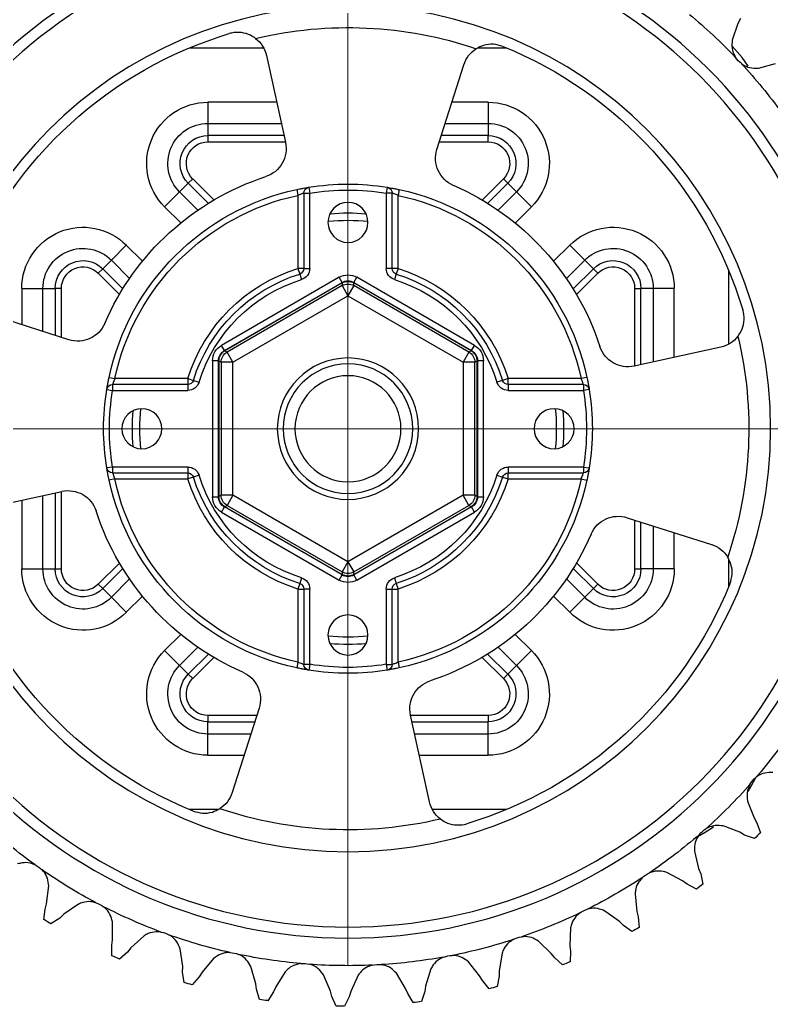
# Model space of a CAD drawing. Header units: millimetres. Extents: x 4754612 to 5801174, y 2368242 to 2777223.
# Drawn here: x 5508583.7 to 5508711.3, y 2425229.9 to 2425397.3 of the extents above; entities that cross this region are included whole.
import ezdxf

# ---------------------------------------------------------------- set-up
doc = ezdxf.new("R2010")
doc.units = ezdxf.units.MM
doc.header["$LTSCALE"] = 1000
for name, color, linetype in [('253', 253, 'Continuous'), ('DOOR', 4, 'Continuous'), ('HAT', 252, 'Continuous')]:
    doc.layers.add(name, color=color, linetype=linetype)

# ---------------------------------------------------------------- blocks, each defined once
blk = doc.blocks.new('방화셔터 기본')
at = {"layer": '253', "lineweight": 18}
for p, q in [((5542072.61, 8101978.79), (5542072.61, 8102161.01)), ((5541981.5, 8102069.9), (5542356.9, 8102069.9))]:
    blk.add_line(p, q, dxfattribs=at)
at = {"layer": '253', "linetype": 'Continuous'}
for p, q in [((5542005.96, 8102139.52), (5542006.39, 8102138.68)), ((5542006.39, 8102138.68), (5542007.37, 8102135.82)), ((5542050.53, 8102134.5), (5542045.65, 8102134.5)), ((5542099.56, 8102134.5), (5542086.92, 8102134.5)), ((5542086.45, 8102133.21), (5542083.23, 8102118.5)), ((5542002.91, 8102131.09), (5541999.99, 8102131.89)), ((5542057.51, 8102117.3), (5542052.94, 8102131.65)), ((5542048.81, 8102125.3), (5542048.81, 8102121.7)), ((5542048.81, 8102125.3), (5542054.96, 8102125.3)), ((5542084.72, 8102125.3), (5542096.39, 8102125.3)), ((5542096.39, 8102125.3), (5542096.39, 8102121.7)), ((5542048.81, 8102121.7), (5542048.81, 8102119.63)), ((5542056.1, 8102121.7), (5542048.81, 8102121.7)), ((5542096.39, 8102121.7), (5542083.93, 8102121.7)), ((5542096.39, 8102121.7), (5542096.39, 8102119.63)), ((5542048.81, 8102118.57), (5542048.81, 8102119.63)), ((5542048.81, 8102119.63), (5542056.77, 8102119.63)), ((5542083.48, 8102119.63), (5542096.39, 8102119.63)), ((5542096.39, 8102119.63), (5542096.39, 8102118.57)), ((5542057.1, 8102118.57), (5542048.81, 8102118.57)), ((5542096.39, 8102118.57), (5542083.25, 8102118.57)), ((5542046.22, 8102112.3), (5542045.47, 8102111.56)), ((5542046.22, 8102112.3), (5542049.82, 8102108.7)), ((5542095.39, 8102108.71), (5542098.98, 8102112.3)), ((5542099.73, 8102111.56), (5542098.98, 8102112.3)), ((5542044, 8102110.09), (5542045.47, 8102111.56)), ((5542048.89, 8102108.14), (5542045.47, 8102111.56)), ((5542065.95, 8102110.86), (5542066.11, 8102109.87)), ((5542079.27, 8102110.86), (5542079.11, 8102109.87)), ((5542099.73, 8102111.56), (5542096.32, 8102108.14)), ((5542101.2, 8102110.09), (5542099.73, 8102111.56)), ((5542041.46, 8102107.55), (5542044, 8102110.09)), ((5542044, 8102110.09), (5542047.11, 8102106.98)), ((5542063.9, 8102110.47), (5542064.11, 8102109.5)), ((5542064.11, 8102097.1), (5542064.11, 8102109.5)), ((5542065.11, 8102109.87), (5542066.11, 8102109.87)), ((5542065.11, 8102097.1), (5542065.11, 8102109.87)), ((5542066.11, 8102109.87), (5542066.11, 8102097.1)), ((5542080.11, 8102109.87), (5542079.11, 8102109.87)), ((5542079.11, 8102097.1), (5542079.11, 8102109.87)), ((5542080.11, 8102109.87), (5542080.11, 8102097.1)), ((5542081.32, 8102110.47), (5542081.11, 8102109.5)), ((5542081.11, 8102109.5), (5542081.11, 8102097.1)), ((5542098.1, 8102106.98), (5542101.2, 8102110.09)), ((5542101.2, 8102110.09), (5542103.74, 8102107.55)), ((5542044.2, 8102104.8), (5542041.46, 8102107.55)), ((5542103.74, 8102107.55), (5542101, 8102104.81)), ((5542034.95, 8102101.04), (5542032.41, 8102098.5)), ((5542034.95, 8102101.04), (5542037.7, 8102098.3)), ((5542107.51, 8102098.3), (5542110.25, 8102101.04)), ((5542110.25, 8102101.04), (5542112.79, 8102098.5)), ((5542032.41, 8102098.5), (5542030.94, 8102097.03)), ((5542035.52, 8102095.39), (5542032.41, 8102098.5)), ((5542112.79, 8102098.5), (5542109.69, 8102095.39)), ((5542112.79, 8102098.5), (5542114.26, 8102097.03)), ((5542008, 8102096.84), (5542008, 8102084.22)), ((5542030.94, 8102097.03), (5542030.2, 8102096.28)), ((5542033.8, 8102092.68), (5542030.2, 8102096.28)), ((5542030.94, 8102097.03), (5542034.36, 8102093.61)), ((5542051.11, 8102084.04), (5542071.11, 8102095.59)), ((5542064.11, 8102097.1), (5542065.11, 8102097.1)), ((5542064.11, 8102097.1), (5542064.4, 8102096.15)), ((5542064.4, 8102096.15), (5542064.7, 8102095.19)), ((5542065.11, 8102097.1), (5542066.11, 8102097.1)), ((5542071.61, 8102094.72), (5542071.11, 8102095.59)), ((5542073.61, 8102094.72), (5542074.11, 8102095.59)), ((5542074.11, 8102095.59), (5542094.1, 8102084.04)), ((5542080.11, 8102097.1), (5542079.11, 8102097.1)), ((5542080.11, 8102097.1), (5542081.11, 8102097.1)), ((5542080.81, 8102096.15), (5542080.51, 8102095.19)), ((5542081.11, 8102097.1), (5542080.81, 8102096.15)), ((5542110.85, 8102093.62), (5542114.26, 8102097.03)), ((5542115.01, 8102096.28), (5542111.41, 8102092.68)), ((5542115.01, 8102096.28), (5542114.26, 8102097.03)), ((5542071.61, 8102094.72), (5542051.61, 8102083.18)), ((5542051.69, 8102083.13), (5542071.61, 8102094.63)), ((5542052.07, 8102082.91), (5542071.61, 8102094.19)), ((5542071.61, 8102094.63), (5542071.61, 8102094.72)), ((5542071.61, 8102094.19), (5542071.61, 8102094.63)), ((5542071.61, 8102094.19), (5542072.61, 8102092.46)), ((5542073.61, 8102094.19), (5542072.61, 8102092.46)), ((5542073.61, 8102094.72), (5542073.61, 8102094.63)), ((5542093.6, 8102083.18), (5542073.61, 8102094.72)), ((5542073.61, 8102094.63), (5542073.61, 8102094.19)), ((5542073.61, 8102094.63), (5542093.53, 8102083.13)), ((5542073.61, 8102094.19), (5542093.14, 8102082.91)), ((5542017.2, 8102093.69), (5542020.8, 8102093.69)), ((5542017.2, 8102082.01), (5542017.2, 8102093.69)), ((5542020.8, 8102093.69), (5542022.88, 8102093.69)), ((5542020.8, 8102093.69), (5542020.8, 8102081.23)), ((5542023.93, 8102093.69), (5542022.88, 8102093.69)), ((5542022.88, 8102080.77), (5542022.88, 8102093.69)), ((5542023.93, 8102093.69), (5542023.93, 8102080.54)), ((5542072.61, 8102092.46), (5542053.07, 8102081.18)), ((5542092.14, 8102081.18), (5542072.61, 8102092.46)), ((5542121.27, 8102093.69), (5542122.33, 8102093.69)), ((5542121.27, 8102085.4), (5542121.27, 8102093.69)), ((5542124.41, 8102093.69), (5542122.33, 8102093.69)), ((5542122.33, 8102093.69), (5542122.33, 8102085.74)), ((5542128, 8102093.69), (5542124.41, 8102093.69)), ((5542124.41, 8102086.4), (5542124.41, 8102093.69)), ((5542128, 8102093.69), (5542128, 8102087.54)), ((5542120.01, 8102085), (5542134.36, 8102089.57)), ((5542051.61, 8102083.18), (5542051.11, 8102084.04)), ((5542093.6, 8102083.18), (5542094.1, 8102084.04)), ((5542009.29, 8102083.74), (5542024, 8102080.52)), ((5542051.61, 8102083.18), (5542051.69, 8102083.13)), ((5542051.69, 8102083.13), (5542052.07, 8102082.91)), ((5542052.07, 8102082.91), (5542053.07, 8102081.18)), ((5542092.14, 8102081.18), (5542093.14, 8102082.91)), ((5542093.14, 8102082.91), (5542093.53, 8102083.13)), ((5542093.53, 8102083.13), (5542093.6, 8102083.18)), ((5542049.61, 8102058.35), (5542049.61, 8102081.45)), ((5542050.61, 8102081.45), (5542049.61, 8102081.45)), ((5542050.7, 8102081.39), (5542050.61, 8102081.45)), ((5542050.61, 8102081.45), (5542050.61, 8102058.35)), ((5542051.07, 8102081.18), (5542050.7, 8102081.39)), ((5542050.7, 8102058.4), (5542050.7, 8102081.39)), ((5542051.07, 8102081.18), (5542053.07, 8102081.18)), ((5542051.07, 8102058.62), (5542051.07, 8102081.18)), ((5542053.07, 8102081.18), (5542053.07, 8102058.62)), ((5542092.14, 8102058.62), (5542092.14, 8102081.18)), ((5542092.14, 8102081.18), (5542094.14, 8102081.18)), ((5542094.53, 8102081.4), (5542094.14, 8102081.18)), ((5542094.14, 8102081.18), (5542094.14, 8102058.62)), ((5542094.6, 8102081.45), (5542094.53, 8102081.4)), ((5542094.53, 8102081.4), (5542094.53, 8102058.4)), ((5542094.6, 8102058.35), (5542094.6, 8102081.45)), ((5542095.6, 8102081.45), (5542094.6, 8102081.45)), ((5542095.6, 8102081.45), (5542095.6, 8102058.35)), ((5542032.03, 8102078.61), (5542033.01, 8102078.4)), ((5542032.63, 8102077.4), (5542032.63, 8102076.4)), ((5542032.63, 8102077.4), (5542045.4, 8102077.4)), ((5542033.01, 8102078.4), (5542045.4, 8102078.4)), ((5542045.4, 8102077.4), (5542045.4, 8102078.4)), ((5542045.4, 8102078.4), (5542046.36, 8102078.1)), ((5542045.4, 8102077.4), (5542045.4, 8102076.4)), ((5542046.36, 8102078.1), (5542047.31, 8102077.8)), ((5542098.85, 8102078.1), (5542097.9, 8102077.8)), ((5542099.81, 8102078.4), (5542098.85, 8102078.1)), ((5542099.81, 8102078.4), (5542112.2, 8102078.4)), ((5542099.81, 8102078.4), (5542099.81, 8102077.4)), ((5542099.81, 8102077.4), (5542099.81, 8102076.4)), ((5542099.81, 8102077.4), (5542112.58, 8102077.4)), ((5542113.18, 8102078.61), (5542112.2, 8102078.4)), ((5542112.58, 8102077.4), (5542112.58, 8102076.4)), ((5542031.64, 8102076.56), (5542032.63, 8102076.4)), ((5542045.4, 8102076.4), (5542032.63, 8102076.4)), ((5542112.58, 8102076.4), (5542099.81, 8102076.4)), ((5542113.57, 8102076.56), (5542112.58, 8102076.4)), ((5542032.63, 8102063.4), (5542031.64, 8102063.24)), ((5542032.63, 8102063.4), (5542032.63, 8102062.4)), ((5542032.63, 8102063.4), (5542045.4, 8102063.4)), ((5542045.4, 8102062.4), (5542032.63, 8102062.4)), ((5542045.4, 8102063.4), (5542045.4, 8102062.4)), ((5542045.4, 8102061.4), (5542045.4, 8102062.4)), ((5542099.81, 8102063.4), (5542112.58, 8102063.4)), ((5542099.81, 8102063.4), (5542099.81, 8102062.4)), ((5542112.58, 8102062.4), (5542099.81, 8102062.4)), ((5542099.81, 8102062.4), (5542099.81, 8102061.4)), ((5542112.58, 8102063.4), (5542113.57, 8102063.24)), ((5542112.58, 8102063.4), (5542112.58, 8102062.4)), ((5542033.01, 8102061.4), (5542032.03, 8102061.19)), ((5542045.4, 8102061.4), (5542033.01, 8102061.4)), ((5542046.36, 8102061.7), (5542045.4, 8102061.4)), ((5542047.31, 8102062), (5542046.36, 8102061.7)), ((5542097.9, 8102062), (5542098.85, 8102061.7)), ((5542098.85, 8102061.7), (5542099.81, 8102061.4)), ((5542112.2, 8102061.4), (5542099.81, 8102061.4)), ((5542112.2, 8102061.4), (5542113.18, 8102061.19)), ((5542135.92, 8102056.06), (5542121.21, 8102059.27)), ((5542121.27, 8102046.11), (5542121.27, 8102059.26)), ((5542122.33, 8102059.03), (5542122.33, 8102046.11)), ((5542050.61, 8102058.35), (5542049.61, 8102058.35)), ((5542050.61, 8102058.35), (5542050.7, 8102058.4)), ((5542050.7, 8102058.4), (5542051.07, 8102058.62)), ((5542051.07, 8102058.62), (5542053.07, 8102058.62)), ((5542052.07, 8102056.89), (5542053.07, 8102058.62)), ((5542053.07, 8102058.62), (5542072.61, 8102047.34)), ((5542072.61, 8102047.34), (5542092.14, 8102058.62)), ((5542092.14, 8102058.62), (5542094.14, 8102058.62)), ((5542092.14, 8102058.62), (5542093.14, 8102056.89)), ((5542094.14, 8102058.62), (5542094.53, 8102058.4)), ((5542094.53, 8102058.4), (5542094.6, 8102058.35)), ((5542095.6, 8102058.35), (5542094.6, 8102058.35)), ((5542124.41, 8102046.11), (5542124.41, 8102058.57)), ((5542128, 8102057.79), (5542128, 8102046.11)), ((5542051.11, 8102055.76), (5542051.61, 8102056.62)), ((5542071.11, 8102044.21), (5542051.11, 8102055.76)), ((5542051.69, 8102056.67), (5542051.61, 8102056.62)), ((5542051.61, 8102056.62), (5542071.61, 8102045.08)), ((5542052.07, 8102056.89), (5542051.69, 8102056.67)), ((5542071.61, 8102045.17), (5542051.69, 8102056.67)), ((5542071.61, 8102045.61), (5542052.07, 8102056.89)), ((5542093.14, 8102056.89), (5542073.61, 8102045.61)), ((5542093.53, 8102056.66), (5542073.61, 8102045.17)), ((5542073.61, 8102045.08), (5542093.6, 8102056.62)), ((5542094.1, 8102055.76), (5542074.11, 8102044.21)), ((5542093.53, 8102056.66), (5542093.14, 8102056.89)), ((5542093.6, 8102056.62), (5542093.53, 8102056.66)), ((5542094.1, 8102055.76), (5542093.6, 8102056.62)), ((5542025.2, 8102054.8), (5542010.86, 8102050.23)), ((5542022.88, 8102046.11), (5542022.88, 8102054.06)), ((5542023.93, 8102054.4), (5542023.93, 8102046.11)), ((5542017.2, 8102046.11), (5542017.2, 8102052.25)), ((5542020.8, 8102053.4), (5542020.8, 8102046.11)), ((5542008, 8102047.82), (5542008, 8102042.95)), ((5542030.2, 8102043.52), (5542033.8, 8102047.12)), ((5542072.61, 8102047.34), (5542071.61, 8102045.61)), ((5542072.61, 8102047.34), (5542073.61, 8102045.61)), ((5542111.41, 8102047.11), (5542115.01, 8102043.52)), ((5542017.2, 8102046.11), (5542020.8, 8102046.11)), ((5542020.8, 8102046.11), (5542022.88, 8102046.11)), ((5542023.93, 8102046.11), (5542022.88, 8102046.11)), ((5542034.36, 8102046.19), (5542030.94, 8102042.77)), ((5542071.61, 8102045.17), (5542071.61, 8102045.61)), ((5542073.61, 8102045.61), (5542073.61, 8102045.17)), ((5542114.26, 8102042.77), (5542110.85, 8102046.18)), ((5542122.33, 8102046.11), (5542121.27, 8102046.11)), ((5542124.41, 8102046.11), (5542122.33, 8102046.11)), ((5542128, 8102046.11), (5542124.41, 8102046.11)), ((5542032.41, 8102041.3), (5542035.52, 8102044.41)), ((5542064.4, 8102043.65), (5542064.11, 8102042.7)), ((5542064.7, 8102044.61), (5542064.4, 8102043.65)), ((5542071.11, 8102044.21), (5542071.61, 8102045.08)), ((5542071.61, 8102045.08), (5542071.61, 8102045.17)), ((5542073.61, 8102045.17), (5542073.61, 8102045.08)), ((5542074.11, 8102044.21), (5542073.61, 8102045.08)), ((5542080.51, 8102044.61), (5542080.81, 8102043.65)), ((5542080.81, 8102043.65), (5542081.11, 8102042.7)), ((5542109.69, 8102044.4), (5542112.79, 8102041.3)), ((5542030.94, 8102042.77), (5542030.2, 8102043.52)), ((5542032.41, 8102041.3), (5542030.94, 8102042.77)), ((5542064.11, 8102030.3), (5542064.11, 8102042.7)), ((5542065.11, 8102042.7), (5542064.11, 8102042.7)), ((5542066.11, 8102042.7), (5542065.11, 8102042.7)), ((5542065.11, 8102029.92), (5542065.11, 8102042.7)), ((5542066.11, 8102042.7), (5542066.11, 8102029.92)), ((5542079.11, 8102029.92), (5542079.11, 8102042.7)), ((5542079.11, 8102042.7), (5542080.11, 8102042.7)), ((5542080.11, 8102042.7), (5542080.11, 8102029.92)), ((5542081.11, 8102042.7), (5542080.11, 8102042.7)), ((5542081.11, 8102042.7), (5542081.11, 8102030.3)), ((5542112.79, 8102041.3), (5542114.26, 8102042.77)), ((5542114.26, 8102042.77), (5542115.01, 8102043.52)), ((5542032.41, 8102041.3), (5542034.95, 8102038.76)), ((5542037.7, 8102041.5), (5542034.95, 8102038.76)), ((5542110.25, 8102038.76), (5542107.51, 8102041.5)), ((5542112.79, 8102041.3), (5542110.25, 8102038.76)), ((5542041.46, 8102032.25), (5542044.2, 8102034.99)), ((5542101, 8102034.99), (5542103.74, 8102032.25)), ((5542041.46, 8102032.25), (5542044, 8102029.71)), ((5542047.11, 8102032.82), (5542044, 8102029.71)), ((5542101.2, 8102029.71), (5542098.1, 8102032.82)), ((5542101.2, 8102029.71), (5542103.74, 8102032.25)), ((5542045.47, 8102028.24), (5542048.89, 8102031.66)), ((5542049.82, 8102031.09), (5542046.22, 8102027.49)), ((5542064.11, 8102030.3), (5542063.9, 8102029.32)), ((5542081.11, 8102030.3), (5542081.32, 8102029.32)), ((5542098.98, 8102027.49), (5542095.39, 8102031.09)), ((5542096.32, 8102031.65), (5542099.73, 8102028.24)), ((5542044, 8102029.71), (5542045.47, 8102028.24)), ((5542066.11, 8102029.92), (5542065.11, 8102029.92)), ((5542066.11, 8102029.92), (5542065.95, 8102028.94)), ((5542079.11, 8102029.92), (5542079.27, 8102028.94)), ((5542079.11, 8102029.92), (5542080.11, 8102029.92)), ((5542101.2, 8102029.71), (5542099.73, 8102028.24)), ((5542045.47, 8102028.24), (5542046.22, 8102027.49)), ((5542099.73, 8102028.24), (5542098.98, 8102027.49)), ((5542087.7, 8102022.5), (5542092.27, 8102008.15)), ((5542048.81, 8102021.23), (5542048.81, 8102020.17)), ((5542048.81, 8102021.23), (5542061.97, 8102021.23)), ((5542048.81, 8102018.09), (5542048.81, 8102020.17)), ((5542061.73, 8102020.17), (5542048.81, 8102020.17)), ((5542058.76, 8102006.59), (5542061.98, 8102021.3)), ((5542088.11, 8102021.23), (5542096.39, 8102021.23)), ((5542096.39, 8102020.17), (5542088.44, 8102020.17)), ((5542096.39, 8102021.23), (5542096.39, 8102020.17)), ((5542096.39, 8102018.09), (5542096.39, 8102020.17)), ((5542048.81, 8102014.5), (5542048.81, 8102018.09)), ((5542048.81, 8102018.09), (5542061.28, 8102018.09)), ((5542089.11, 8102018.09), (5542096.39, 8102018.09)), ((5542096.39, 8102014.5), (5542096.39, 8102018.09)), ((5542060.49, 8102014.5), (5542048.81, 8102014.5)), ((5542096.39, 8102014.5), (5542090.25, 8102014.5)), ((5542004.75, 8102006.68), (5542003.65, 8102003.85)), ((5542045.65, 8102005.3), (5542058.29, 8102005.3)), ((5542094.68, 8102005.3), (5542099.56, 8102005.3)), ((5542003.65, 8102003.85), (5542003.19, 8102003.03)), ((5542003.19, 8102003.03), (5542002.56, 8102001.35)), ((5542006.07, 8102001.42), (5542008.9, 8102002.49)), ((5542003.56, 8102000.35), (5542005.25, 8102000.96)), ((5542005.25, 8102000.96), (5542006.07, 8102001.42)), ((5542013.78, 8101998.2), (5542013.07, 8101995.25)), ((5542013.07, 8101995.25), (5542012.72, 8101994.38)), ((5542012.72, 8101994.38), (5542012.33, 8101992.63)), ((5542015.79, 8101993.16), (5542018.46, 8101994.61)), ((5542013.45, 8101991.77), (5542015.04, 8101992.6)), ((5542015.04, 8101992.6), (5542015.79, 8101993.16)), ((5542123.79, 8101989.3), (5542123.41, 8101992.31)), ((5542023.86, 8101991), (5542023.55, 8101987.98)), ((5542118.37, 8101989.23), (5542120.87, 8101987.52)), ((5542124.05, 8101988.39), (5542123.79, 8101989.3)), ((5542124.26, 8101986.61), (5542124.05, 8101988.39)), ((5542023.32, 8101987.07), (5542023.16, 8101985.29)), ((5542023.55, 8101987.98), (5542023.32, 8101987.07)), ((5542026.53, 8101986.28), (5542028.98, 8101988.06)), ((5542120.87, 8101987.52), (5542121.56, 8101986.87)), ((5542121.56, 8101986.87), (5542123.05, 8101985.88)), ((5542024.39, 8101984.58), (5542025.85, 8101985.61)), ((5542025.85, 8101985.61), (5542026.53, 8101986.28)), ((5542034.81, 8101985.21), (5542034.91, 8101982.18)), ((5542112.6, 8101983.2), (5542112.61, 8101986.23)), ((5542107.21, 8101983.85), (5542109.46, 8101981.82)), ((5542034.91, 8101982.18), (5542034.8, 8101981.24)), ((5542038.08, 8101980.88), (5542040.27, 8101982.97)), ((5542109.46, 8101981.82), (5542110.05, 8101981.09)), ((5542112.73, 8101982.26), (5542112.6, 8101983.2)), ((5542112.69, 8101980.47), (5542112.73, 8101982.26)), ((5542034.8, 8101981.24), (5542034.88, 8101979.45)), ((5542036.19, 8101978.91), (5542037.5, 8101980.14)), ((5542037.5, 8101980.14), (5542038.08, 8101980.88)), ((5542046.44, 8101980.92), (5542046.94, 8101977.94)), ((5542095.43, 8101980.01), (5542097.39, 8101977.69)), ((5542100.68, 8101978.64), (5542101.1, 8101981.64)), ((5542110.05, 8101981.09), (5542111.4, 8101979.9)), ((5542050.26, 8101977.07), (5542052.15, 8101979.44)), ((5542088.27, 8101975.71), (5542089.08, 8101978.63)), ((5542100.69, 8101977.7), (5542100.68, 8101978.64)), ((5542046.94, 8101977.94), (5542046.95, 8101976.99)), ((5542046.95, 8101976.99), (5542047.27, 8101975.23)), ((5542049.78, 8101976.26), (5542050.26, 8101977.07)), ((5542058.53, 8101978.23), (5542059.42, 8101975.33)), ((5542062.83, 8101974.92), (5542064.39, 8101977.52)), ((5542070.87, 8101977.17), (5542072.15, 8101974.42)), ((5542075.57, 8101974.47), (5542076.77, 8101977.25)), ((5542083.25, 8101977.77), (5542084.88, 8101975.21)), ((5542097.39, 8101977.69), (5542097.88, 8101976.89)), ((5542097.88, 8101976.89), (5542099.06, 8101975.54)), ((5542100.42, 8101975.93), (5542100.69, 8101977.7)), ((5542048.65, 8101974.87), (5542049.78, 8101976.26)), ((5542059.42, 8101975.33), (5542059.57, 8101974.4)), ((5542084.88, 8101975.21), (5542085.26, 8101974.35)), ((5542088.15, 8101974.78), (5542088.27, 8101975.71)), ((5542059.57, 8101974.4), (5542060.12, 8101972.7)), ((5542061.52, 8101972.53), (5542062.47, 8101974.05)), ((5542062.47, 8101974.05), (5542062.83, 8101974.92)), ((5542072.15, 8101974.42), (5542072.41, 8101973.52)), ((5542072.41, 8101973.52), (5542073.18, 8101971.9)), ((5542074.6, 8101971.92), (5542075.33, 8101973.56)), ((5542075.33, 8101973.56), (5542075.57, 8101974.47)), ((5542085.26, 8101974.35), (5542086.24, 8101972.85)), ((5542087.64, 8101973.06), (5542088.15, 8101974.78))]:
    blk.add_line(p, q, dxfattribs=at)
at = {"layer": '253', "linetype": 'Continuous', "flags": 128}
for points in [[(5542004.63, 8102131.39), (5542005.68, 8102132.88), (5542007.37, 8102134.83)], [(5542004.66, 8102008.36), (5542004.13, 8102009.23), (5542003.36, 8102010.7)], [(5542012.94, 8102000.88), (5542011.94, 8102001.43), (5542010.52, 8102002.32)]]:
    blk.add_lwpolyline(points, dxfattribs=at)
at = {"layer": '253', "linetype": 'Continuous'}
for centre, radius in [((5542072.61, 8102069.9), 86.42), ((5542072.61, 8102069.9), 84.56), ((5542072.61, 8102104.9), 3.4), ((5542072.61, 8102069.9), 12), ((5542072.61, 8102069.9), 11), ((5542072.61, 8102069.9), 9), ((5542037.61, 8102069.9), 3.4), ((5542107.61, 8102069.9), 3.4), ((5542072.61, 8102034.9), 3.4)]:
    blk.add_circle(centre, radius, dxfattribs=at)
at = {"layer": '253'}
blk.add_circle((5542072.61, 8102069.9), 71.77, dxfattribs=at)
at = {"layer": '253', "linetype": 'Continuous'}
for centre, radius, start, end in [((5542072.61, 8102069.9), 91.11, 129.5107, 136.2508), ((5542072.61, 8102069.9), 68.06, 76.6659, 108.67), ((5542091.33, 8102132.14), 5, 127.3065, 167.668), ((5542072.61, 8102069.9), 70, 22.0797, 73.2562), ((5542072.61, 8102069.9), 70, 112.0797, 163.2562), ((5542048.17, 8102130.13), 5, 17.668, 58.0294), ((5542003.4, 8102135.09), 4.03, 306.2584, 327.1626), ((5542072.61, 8102069.9), 91.11, 137.1702, 143.9103), ((5542048.81, 8102114.9), 10.4, 90, 225), ((5542096.39, 8102114.9), 10.4, 315, 90), ((5542048.81, 8102114.9), 6.81, 90, 225), ((5542096.39, 8102114.9), 6.81, 315, 90), ((5542048.81, 8102114.9), 4.73, 90, 225), ((5542096.39, 8102114.9), 4.73, 315, 90), ((5542048.81, 8102114.9), 3.67, 90, 225), ((5542052.74, 8102115.78), 5, 293.4071, 17.668), ((5542088.12, 8102117.43), 5, 167.668, 251.9288), ((5542096.39, 8102114.9), 3.67, 315, 90), ((5542072.61, 8102069.9), 45, 23.4071, 71.9288), ((5542072.61, 8102069.9), 45, 113.4071, 161.9288), ((5542066.11, 8102109.87), 1, 99.2356, 180), ((5542072.61, 8102069.9), 41.5, 80.7644, 99.2356), ((5542079.11, 8102109.87), 1, 0, 80.7644), ((5542072.61, 8102069.9), 41.5, 102.1151, 167.8849), ((5542072.61, 8102069.9), 40.5, 102.1151, 167.8849), ((5542072.61, 8102069.9), 40.5, 80.7644, 99.2356), ((5542072.61, 8102069.9), 40.5, 12.1151, 77.8849), ((5542072.61, 8102069.9), 41.5, 12.1151, 77.8849), ((5542072.6, 8102069.9), 36.61, 85.1969, 94.7905), ((5542027.6, 8102093.69), 10.4, 45, 180), ((5542072.6, 8102069.9), 35.36, 84.4847, 95.5028), ((5542117.6, 8102093.69), 10.4, 0, 135), ((5542027.6, 8102093.69), 6.81, 45, 180), ((5542117.6, 8102093.69), 6.81, 0, 135), ((5542027.6, 8102093.69), 4.73, 45, 180), ((5542027.6, 8102093.69), 3.67, 45, 180), ((5542117.6, 8102093.69), 4.73, 0, 135), ((5542117.6, 8102093.69), 3.67, 0, 135), ((5542072.61, 8102069.9), 28.5, 107.3523, 162.6477), ((5542072.61, 8102069.9), 27.5, 107.3523, 162.6477), ((5542064.11, 8102097.1), 1, 287.3523, 0), ((5542064.11, 8102097.1), 2, 287.3523, 0), ((5542081.11, 8102097.1), 2, 180, 252.6477), ((5542081.11, 8102097.1), 1, 180, 252.6477), ((5542072.61, 8102069.9), 27.5, 17.3523, 72.6477), ((5542072.61, 8102069.9), 28.5, 17.3523, 72.6477), ((5542072.61, 8102069.9), 26.5, 107.3523, 162.6477), ((5542072.61, 8102092.45), 2, 60.0107, 119.9893), ((5542072.61, 8102069.9), 26.5, 17.3523, 72.6477), ((5542118.49, 8102089.76), 5, 203.4071, 287.668), ((5542072.61, 8102069.9), 68.06, 166.6659, 198.67), ((5542010.36, 8102088.63), 5, 217.3065, 257.668), ((5542025.07, 8102085.41), 5, 257.668, 341.9288), ((5542053.07, 8102081.18), 2, 120.0107, 179.9893), ((5542092.14, 8102081.18), 2, 0.0107, 59.9893), ((5542032.63, 8102076.4), 1, 90, 170.7644), ((5542045.4, 8102078.4), 1, 270, 342.6477), ((5542045.4, 8102078.4), 2, 270, 342.6477), ((5542099.81, 8102078.4), 2, 197.3523, 270), ((5542099.81, 8102078.4), 1, 197.3523, 270), ((5542112.58, 8102076.4), 1, 9.2356, 90), ((5542072.61, 8102069.9), 41.5, 170.7644, 189.2356), ((5542072.61, 8102069.9), 40.5, 170.7644, 189.2356), ((5542072.61, 8102069.9), 40.5, 350.7644, 9.2356), ((5542072.61, 8102069.9), 41.5, 350.7644, 9.2356), ((5542072.6, 8102069.9), 36.61, 175.2062, 184.7938), ((5542072.6, 8102069.9), 35.36, 174.4913, 185.5087), ((5542072.6, 8102069.9), 35.36, 354.4906, 5.5094), ((5542072.6, 8102069.9), 36.61, 355.2001, 4.7999), ((5542032.63, 8102063.4), 1, 189.2356, 270), ((5542045.4, 8102061.4), 2, 17.3523, 90), ((5542045.4, 8102061.4), 1, 17.3523, 90), ((5542099.81, 8102061.4), 2, 90, 162.6477), ((5542099.81, 8102061.4), 1, 90, 162.6477), ((5542112.58, 8102063.4), 1, 270, 350.7644), ((5542072.61, 8102069.9), 41.5, 192.1151, 257.8849), ((5542072.61, 8102069.9), 40.5, 192.1151, 257.8849), ((5542072.61, 8102069.9), 28.5, 197.3523, 252.6477), ((5542072.61, 8102069.9), 27.5, 197.3523, 252.6477), ((5542072.61, 8102069.9), 26.5, 197.3523, 252.6477), ((5542072.61, 8102069.9), 26.5, 287.3523, 342.6477), ((5542072.61, 8102069.9), 27.5, 287.3523, 342.6477), ((5542072.61, 8102069.9), 28.5, 287.3523, 342.6477), ((5542072.61, 8102069.9), 40.5, 282.1151, 347.8849), ((5542072.61, 8102069.9), 41.5, 282.1151, 347.8849), ((5542120.14, 8102054.39), 5, 77.668, 161.9288), ((5542053.07, 8102058.62), 2, 180.0107, 239.9893), ((5542092.14, 8102058.62), 2, 300.0107, 359.9893), ((5542072.61, 8102069.9), 45, 293.4071, 341.9288), ((5542026.72, 8102050.04), 5, 23.4071, 107.668), ((5542072.61, 8102069.9), 45, 203.4071, 251.9288), ((5542012.37, 8102045.47), 5, 107.668, 148.0294), ((5542072.61, 8102069.9), 70, 292.0797, 343.2562), ((5542027.6, 8102046.11), 10.4, 180, 315), ((5542027.6, 8102046.11), 6.81, 180, 315), ((5542027.6, 8102046.11), 4.73, 180, 315), ((5542027.6, 8102046.11), 3.67, 180, 315), ((5542072.61, 8102047.34), 2, 240.0107, 299.9893), ((5542117.6, 8102046.11), 10.4, 225, 0), ((5542117.6, 8102046.11), 6.81, 225, 0), ((5542117.6, 8102046.11), 4.73, 225, 0), ((5542117.6, 8102046.11), 3.67, 225, 0), ((5542064.11, 8102042.7), 1, 0, 72.6477), ((5542064.11, 8102042.7), 2, 0, 72.6477), ((5542081.11, 8102042.7), 2, 107.3523, 180), ((5542081.11, 8102042.7), 1, 107.3523, 180), ((5542072.61, 8102069.9), 70, 202.0797, 253.2562), ((5542072.6, 8102069.9), 35.36, 264.4972, 275.5153), ((5542048.81, 8102024.9), 10.4, 135, 270), ((5542072.6, 8102069.9), 36.61, 265.2095, 274.8031), ((5542096.39, 8102024.9), 10.4, 270, 45), ((5542048.81, 8102024.9), 6.81, 135, 270), ((5542066.11, 8102029.92), 1, 180, 260.7644), ((5542072.61, 8102069.9), 41.5, 260.7644, 279.2356), ((5542072.61, 8102069.9), 40.5, 260.7644, 279.2356), ((5542079.11, 8102029.92), 1, 279.2356, 0), ((5542092.47, 8102024.01), 5, 113.4071, 197.668), ((5542096.39, 8102024.9), 6.81, 270, 45), ((5542048.81, 8102024.9), 4.73, 135, 270), ((5542048.81, 8102024.9), 3.67, 135, 270), ((5542057.1, 8102022.37), 5, 347.668, 71.9288), ((5542096.39, 8102024.9), 4.73, 270, 45), ((5542096.39, 8102024.9), 3.67, 270, 45), ((5542072.61, 8102069.9), 91.11, 213.766, 220.5061), ((5542000.82, 8102007.57), 4.03, 30.5137, 51.4179), ((5542072.61, 8102069.9), 91.11, 221.4256, 228.1657), ((5542097.04, 8102009.67), 5, 197.668, 238.0294), ((5542053.88, 8102007.65), 5, 307.3065, 347.668), ((5542072.61, 8102069.9), 68.06, 256.6659, 288.67), ((5542009.77, 8101998.56), 4.03, 38.1733, 59.0775), ((5542072.61, 8102069.9), 91.11, 305.6809, 312.421), ((5542072.61, 8102069.9), 98, 224.3813, 225.2099), ((5542072.61, 8102069.9), 91.11, 229.0851, 235.8252), ((5542072.61, 8102069.9), 91.11, 298.0213, 304.7614), ((5542127.44, 8101992.23), 4.03, 114.769, 135.6733), ((5542019.84, 8101990.82), 4.03, 45.8329, 66.7371), ((5542072.61, 8102069.9), 91.11, 236.7447, 243.4848), ((5542072.61, 8102069.9), 98, 232.0409, 232.8695), ((5542030.85, 8101984.49), 4.03, 53.4924, 74.3967), ((5542072.61, 8102069.9), 91.11, 290.3617, 297.1018), ((5542116.59, 8101985.62), 4.03, 107.1095, 128.0137), ((5542072.61, 8102069.9), 91.11, 244.4043, 251.1444), ((5542072.61, 8102069.9), 98, 239.7005, 240.5291), ((5542072.61, 8102069.9), 98, 300.9771, 301.8057), ((5542042.6, 8101979.69), 4.03, 61.152, 82.0562), ((5542072.61, 8102069.9), 91.11, 282.7022, 289.4423), ((5542104.97, 8101980.51), 4.03, 99.4499, 120.3541), ((5542072.61, 8102069.9), 91.11, 252.0639, 258.804), ((5542054.89, 8101976.49), 4.03, 68.8116, 89.7158), ((5542072.61, 8102069.9), 91.11, 259.7234, 266.4635), ((5542072.61, 8102069.9), 91.11, 275.0426, 281.7827), ((5542092.77, 8101976.99), 4.03, 91.7903, 112.6945), ((5542072.61, 8102069.9), 98, 293.3175, 294.1461), ((5542072.61, 8102069.9), 98, 247.36, 248.1886), ((5542067.5, 8101974.97), 4.03, 76.4712, 97.3754), ((5542072.61, 8102069.9), 91.11, 267.383, 274.1231), ((5542080.2, 8101975.13), 4.03, 84.1307, 105.035), ((5542072.61, 8102069.9), 98, 255.0196, 255.8482), ((5542072.61, 8102069.9), 98, 285.6579, 286.4865), ((5542072.61, 8102069.9), 98, 262.6792, 263.5078), ((5542072.61, 8102069.9), 98, 270.3388, 271.1674), ((5542072.61, 8102069.9), 98, 277.9983, 278.8269)]:
    blk.add_arc(centre, radius, start, end, dxfattribs=at)
for centre, major_axis, ratio, start_param, end_param in [((5542072.61, 8102092.99), (0, -3), 0.999797, 2.618082, 3.665103), ((5542072.61, 8102092.99), (0, 2), 0.999594, 5.759674, 6.806696), ((5542072.61, 8102092.9), (1, 1.73), 0.999594, 0.000198, 1.04722), ((5542052.61, 8102081.44), (2.6, -1.5), 0.999797, 2.618082, 3.665103), ((5542092.6, 8102081.44), (-2.6, -1.5), 0.999797, 2.618082, 3.665103), ((5542052.61, 8102081.44), (1.73, -1), 0.999594, 2.618082, 3.665103), ((5542052.7, 8102081.39), (0, 2), 0.999797, 0.523775, 1.570796), ((5542092.53, 8102081.4), (1.87, 0.7), 0.999463, 5.926461, 6.973483), ((5542092.6, 8102081.44), (1.73, 1), 0.999594, 5.759674, 6.806696), ((5542052.61, 8102058.35), (2.6, 1.5), 0.999797, 2.618082, 3.665103), ((5542052.61, 8102058.35), (1.73, 1), 0.999594, 2.618082, 3.665103), ((5542052.7, 8102058.4), (0, 2), 0.999797, 1.570796, 2.617818), ((5542092.53, 8102058.4), (1.87, -0.7), 0.999463, 5.592888, 6.639909), ((5542092.6, 8102058.35), (1.73, -1), 0.999594, 5.759674, 6.806696), ((5542092.6, 8102058.35), (-2.6, 1.5), 0.999797, 2.618082, 3.665103), ((5542072.61, 8102046.81), (0, 3), 0.999797, 2.618082, 3.665103), ((5542072.61, 8102046.9), (-1, 1.73), 0.999594, 2.094373, 3.141395), ((5542072.61, 8102046.81), (0, 2), 0.999594, 2.618082, 3.665103)]:
    blk.add_ellipse(centre, major_axis=major_axis, ratio=ratio, start_param=start_param, end_param=end_param, dxfattribs=at)
for points, knots in [([(5542007.37, 8102135.82), (5542007.41, 8102135.37), (5542007.48, 8102134.47), (5542007.14, 8102133.49), (5542006.85, 8102133), (5542006.79, 8102132.9)], [0, 0, 0, 0, 0.441513, 0.882843, 1, 1, 1, 1]), ([(5542088.3, 8102136.12), (5542088.58, 8102136.31), (5542089.31, 8102136.8), (5542090.71, 8102137.19), (5542091.97, 8102137.15), (5542092.64, 8102136.97), (5542092.77, 8102136.93)], [0, 0, 0, 0, 0.214169, 0.556182, 0.913763, 1, 1, 1, 1]), ([(5542046.29, 8102134.77), (5542046.83, 8102134.92), (5542047.9, 8102135.24), (5542049.51, 8102135.05), (5542050.41, 8102134.58), (5542050.82, 8102134.37)], [0, 0, 0, 0, 0.35438, 0.708594, 1, 1, 1, 1]), ([(5542005.79, 8102131.84), (5542005.54, 8102131.68), (5542004.9, 8102131.28), (5542003.89, 8102131.03), (5542003.18, 8102131.07), (5542002.91, 8102131.09)], [0, 0, 0, 0, 0.2928586, 0.7386559, 1, 1, 1, 1]), ([(5542065.95, 8102110.86), (5542065.94, 8102110.86), (5542065.91, 8102110.86), (5542065.68, 8102110.82), (5542065.21, 8102110.74), (5542064.59, 8102110.62), (5542064.13, 8102110.52), (5542063.9, 8102110.47)], [0, 0, 0, 0, 0.128951, 0.340219, 0.55666, 0.777839, 1, 1, 1, 1]), ([(5542081.32, 8102110.47), (5542081.15, 8102110.51), (5542080.77, 8102110.59), (5542080.19, 8102110.7), (5542079.68, 8102110.79), (5542079.33, 8102110.85), (5542079.29, 8102110.86), (5542079.27, 8102110.86)], [0, 0, 0, 0, 0.155349, 0.371222, 0.582905, 0.791971, 1, 1, 1, 1]), ([(5542064.11, 8102109.5), (5542064.22, 8102109.54), (5542064.44, 8102109.64), (5542064.75, 8102109.75), (5542064.97, 8102109.83), (5542065.09, 8102109.87), (5542065.1, 8102109.87), (5542065.11, 8102109.87)], [0, 0, 0, 0, 0.226298, 0.4487162, 0.6639954, 0.8728029, 1, 1, 1, 1]), ([(5542080.11, 8102109.87), (5542080.12, 8102109.87), (5542080.14, 8102109.86), (5542080.31, 8102109.81), (5542080.56, 8102109.72), (5542080.84, 8102109.61), (5542081.03, 8102109.53), (5542081.11, 8102109.5)], [0, 0, 0, 0, 0.205255, 0.412258, 0.623505, 0.84148, 1, 1, 1, 1]), ([(5542006.38, 8102085.59), (5542006.2, 8102085.87), (5542005.71, 8102086.6), (5542005.31, 8102088.01), (5542005.35, 8102089.26), (5542005.54, 8102089.94), (5542005.57, 8102090.07)], [0, 0, 0, 0, 0.214169, 0.556182, 0.913763, 1, 1, 1, 1]), ([(5542032.03, 8102078.61), (5542032, 8102078.45), (5542031.91, 8102078.06), (5542031.8, 8102077.48), (5542031.71, 8102076.97), (5542031.65, 8102076.63), (5542031.65, 8102076.58), (5542031.64, 8102076.56)], [0, 0, 0, 0, 0.155349, 0.371222, 0.582905, 0.791971, 1, 1, 1, 1]), ([(5542032.63, 8102077.4), (5542032.63, 8102077.41), (5542032.64, 8102077.43), (5542032.7, 8102077.6), (5542032.79, 8102077.85), (5542032.9, 8102078.13), (5542032.97, 8102078.32), (5542033.01, 8102078.4)], [0, 0, 0, 0, 0.2052548, 0.4122578, 0.6235049, 0.8414797, 1, 1, 1, 1]), ([(5542112.2, 8102078.4), (5542112.25, 8102078.29), (5542112.34, 8102078.06), (5542112.46, 8102077.76), (5542112.54, 8102077.53), (5542112.58, 8102077.41), (5542112.58, 8102077.4), (5542112.58, 8102077.4)], [0, 0, 0, 0, 0.226298, 0.448716, 0.663995, 0.872803, 1, 1, 1, 1]), ([(5542113.57, 8102076.56), (5542113.57, 8102076.57), (5542113.56, 8102076.59), (5542113.52, 8102076.83), (5542113.44, 8102077.29), (5542113.33, 8102077.91), (5542113.23, 8102078.38), (5542113.18, 8102078.61)], [0, 0, 0, 0, 0.128951, 0.340219, 0.55666, 0.777839, 1, 1, 1, 1]), ([(5542031.64, 8102063.24), (5542031.64, 8102063.23), (5542031.65, 8102063.21), (5542031.69, 8102062.97), (5542031.77, 8102062.51), (5542031.88, 8102061.89), (5542031.98, 8102061.42), (5542032.03, 8102061.19)], [0, 0, 0, 0, 0.128951, 0.340219, 0.55666, 0.777839, 1, 1, 1, 1]), ([(5542033.01, 8102061.4), (5542032.96, 8102061.51), (5542032.87, 8102061.74), (5542032.75, 8102062.04), (5542032.67, 8102062.27), (5542032.64, 8102062.38), (5542032.63, 8102062.39), (5542032.63, 8102062.4)], [0, 0, 0, 0, 0.226298, 0.448716, 0.663995, 0.872803, 1, 1, 1, 1]), ([(5542112.58, 8102062.4), (5542112.58, 8102062.39), (5542112.57, 8102062.37), (5542112.51, 8102062.2), (5542112.42, 8102061.95), (5542112.32, 8102061.67), (5542112.24, 8102061.48), (5542112.2, 8102061.4)], [0, 0, 0, 0, 0.205255, 0.412258, 0.623505, 0.84148, 1, 1, 1, 1]), ([(5542113.18, 8102061.19), (5542113.22, 8102061.35), (5542113.3, 8102061.74), (5542113.41, 8102062.32), (5542113.5, 8102062.82), (5542113.56, 8102063.17), (5542113.56, 8102063.22), (5542113.57, 8102063.24)], [0, 0, 0, 0, 0.155349, 0.371222, 0.582905, 0.791971, 1, 1, 1, 1]), ([(5542007.74, 8102043.59), (5542007.58, 8102044.12), (5542007.27, 8102045.2), (5542007.46, 8102046.8), (5542007.92, 8102047.71), (5542008.13, 8102048.11)], [0, 0, 0, 0, 0.35438, 0.708594, 1, 1, 1, 1]), ([(5542065.11, 8102029.92), (5542065.09, 8102029.93), (5542065.07, 8102029.93), (5542064.9, 8102029.99), (5542064.65, 8102030.08), (5542064.37, 8102030.19), (5542064.18, 8102030.27), (5542064.11, 8102030.3)], [0, 0, 0, 0, 0.205255, 0.412258, 0.623505, 0.84148, 1, 1, 1, 1]), ([(5542081.11, 8102030.3), (5542080.99, 8102030.25), (5542080.77, 8102030.16), (5542080.46, 8102030.05), (5542080.24, 8102029.97), (5542080.12, 8102029.93), (5542080.11, 8102029.93), (5542080.11, 8102029.92)], [0, 0, 0, 0, 0.226298, 0.4487162, 0.6639954, 0.8728029, 1, 1, 1, 1]), ([(5542063.9, 8102029.32), (5542064.06, 8102029.29), (5542064.45, 8102029.21), (5542065.02, 8102029.1), (5542065.53, 8102029.01), (5542065.88, 8102028.95), (5542065.92, 8102028.94), (5542065.95, 8102028.94)], [0, 0, 0, 0, 0.155349, 0.371222, 0.582905, 0.791971, 1, 1, 1, 1]), ([(5542079.27, 8102028.94), (5542079.27, 8102028.94), (5542079.3, 8102028.94), (5542079.53, 8102028.98), (5542080, 8102029.06), (5542080.62, 8102029.18), (5542081.08, 8102029.27), (5542081.32, 8102029.32)], [0, 0, 0, 0, 0.128951, 0.340219, 0.55666, 0.777839, 1, 1, 1, 1]), ([(5542000.49, 8102011.59), (5542000.94, 8102011.58), (5542001.84, 8102011.57), (5542002.79, 8102011.13), (5542003.24, 8102010.79), (5542003.33, 8102010.72)], [0, 0, 0, 0, 0.441513, 0.882843, 1, 1, 1, 1]), ([(5542004.29, 8102009.62), (5542004.42, 8102009.35), (5542004.76, 8102008.68), (5542004.91, 8102007.65), (5542004.79, 8102006.94), (5542004.75, 8102006.68)], [0, 0, 0, 0, 0.292859, 0.738656, 1, 1, 1, 1]), ([(5542098.92, 8102005.03), (5542098.38, 8102004.88), (5542097.31, 8102004.56), (5542095.7, 8102004.75), (5542094.8, 8102005.21), (5542094.39, 8102005.42)], [0, 0, 0, 0, 0.35438, 0.708594, 1, 1, 1, 1]), ([(5542056.91, 8102003.68), (5542056.63, 8102003.49), (5542055.9, 8102003), (5542054.5, 8102002.61), (5542053.24, 8102002.65), (5542052.57, 8102002.83), (5542052.44, 8102002.87)], [0, 0, 0, 0, 0.214169, 0.556182, 0.913763, 1, 1, 1, 1]), ([(5542008.9, 8102002.49), (5542009.35, 8102002.55), (5542010.24, 8102002.65), (5542011.24, 8102002.35), (5542011.73, 8102002.07), (5542011.84, 8102002.01)], [0, 0, 0, 0, 0.441512, 0.882843, 1, 1, 1, 1]), ([(5542012.93, 8102001.05), (5542013.1, 8102000.8), (5542013.52, 8102000.19), (5542013.81, 8101999.18), (5542013.79, 8101998.46), (5542013.78, 8101998.2)], [0, 0, 0, 0, 0.292858, 0.738656, 1, 1, 1, 1]), ([(5542123.41, 8101992.31), (5542123.46, 8101992.75), (5542123.56, 8101993.65), (5542124.09, 8101994.55), (5542124.47, 8101994.96), (5542124.55, 8101995.05)], [0, 0, 0, 0, 0.441513, 0.882843, 1, 1, 1, 1]), ([(5542125.75, 8101995.89), (5542126.02, 8101996), (5542126.72, 8101996.27), (5542127.77, 8101996.31), (5542128.46, 8101996.12), (5542128.71, 8101996.05)], [0, 0, 0, 0, 0.292859, 0.738656, 1, 1, 1, 1]), ([(5542018.46, 8101994.61), (5542018.89, 8101994.72), (5542019.76, 8101994.94), (5542020.79, 8101994.77), (5542021.32, 8101994.56), (5542021.43, 8101994.52)], [0, 0, 0, 0, 0.44151, 0.88284, 1, 1, 1, 1]), ([(5542022.64, 8101993.71), (5542022.84, 8101993.49), (5542023.34, 8101992.93), (5542023.76, 8101991.97), (5542023.83, 8101991.26), (5542023.86, 8101991)], [0, 0, 0, 0, 0.292856, 0.738653, 1, 1, 1, 1]), ([(5542028.98, 8101988.06), (5542029.39, 8101988.23), (5542030.22, 8101988.57), (5542031.27, 8101988.54), (5542031.82, 8101988.4), (5542031.93, 8101988.37)], [0, 0, 0, 0, 0.4415063, 0.8828364, 1, 1, 1, 1]), ([(5542112.61, 8101986.23), (5542112.72, 8101986.66), (5542112.94, 8101987.53), (5542113.59, 8101988.36), (5542114.02, 8101988.72), (5542114.11, 8101988.79)], [0, 0, 0, 0, 0.441512, 0.882842, 1, 1, 1, 1]), ([(5542115.41, 8101989.47), (5542115.7, 8101989.54), (5542116.43, 8101989.71), (5542117.47, 8101989.61), (5542118.13, 8101989.34), (5542118.37, 8101989.23)], [0, 0, 0, 0, 0.2928578, 0.7386551, 1, 1, 1, 1]), ([(5542033.24, 8101987.73), (5542033.47, 8101987.54), (5542034.04, 8101987.05), (5542034.58, 8101986.16), (5542034.75, 8101985.46), (5542034.81, 8101985.21)], [0, 0, 0, 0, 0.292852, 0.738649, 1, 1, 1, 1]), ([(5542040.27, 8101982.97), (5542040.66, 8101983.2), (5542041.44, 8101983.64), (5542042.48, 8101983.75), (5542043.04, 8101983.69), (5542043.16, 8101983.68)], [0, 0, 0, 0, 0.441501, 0.882831, 1, 1, 1, 1]), ([(5542101.1, 8101981.64), (5542101.27, 8101982.06), (5542101.61, 8101982.89), (5542102.35, 8101983.62), (5542102.83, 8101983.92), (5542102.93, 8101983.98)], [0, 0, 0, 0, 0.441509, 0.88284, 1, 1, 1, 1]), ([(5542104.31, 8101984.48), (5542104.6, 8101984.51), (5542105.35, 8101984.58), (5542106.37, 8101984.35), (5542106.98, 8101983.99), (5542107.21, 8101983.85)], [0, 0, 0, 0, 0.2928552, 0.7386525, 1, 1, 1, 1]), ([(5542044.55, 8101983.22), (5542044.8, 8101983.06), (5542045.43, 8101982.65), (5542046.08, 8101981.84), (5542046.34, 8101981.17), (5542046.44, 8101980.92)], [0, 0, 0, 0, 0.292846, 0.738644, 1, 1, 1, 1]), ([(5542052.15, 8101979.44), (5542052.5, 8101979.71), (5542053.22, 8101980.26), (5542054.23, 8101980.51), (5542054.8, 8101980.52), (5542054.91, 8101980.52)], [0, 0, 0, 0, 0.441492, 0.882822, 1, 1, 1, 1]), ([(5542056.35, 8101980.25), (5542056.62, 8101980.12), (5542057.3, 8101979.81), (5542058.06, 8101979.09), (5542058.4, 8101978.46), (5542058.53, 8101978.23)], [0, 0, 0, 0, 0.2928379, 0.7386351, 1, 1, 1, 1]), ([(5542089.08, 8101978.63), (5542089.31, 8101979.02), (5542089.75, 8101979.8), (5542090.59, 8101980.43), (5542091.1, 8101980.66), (5542091.21, 8101980.71)], [0, 0, 0, 0, 0.441505, 0.882835, 1, 1, 1, 1]), ([(5542092.64, 8101981.02), (5542092.94, 8101981.01), (5542093.68, 8101980.98), (5542094.66, 8101980.61), (5542095.23, 8101980.17), (5542095.43, 8101980.01)], [0, 0, 0, 0, 0.292851, 0.738648, 1, 1, 1, 1]), ([(5542064.39, 8101977.52), (5542064.7, 8101977.84), (5542065.34, 8101978.48), (5542066.31, 8101978.86), (5542066.87, 8101978.94), (5542066.99, 8101978.96)], [0, 0, 0, 0, 0.4414802, 0.8828097, 1, 1, 1, 1]), ([(5542068.45, 8101978.88), (5542068.73, 8101978.8), (5542069.44, 8101978.57), (5542070.29, 8101977.96), (5542070.72, 8101977.38), (5542070.87, 8101977.17)], [0, 0, 0, 0, 0.2928254, 0.7386226, 1, 1, 1, 1]), ([(5542076.77, 8101977.25), (5542077.05, 8101977.61), (5542077.59, 8101978.32), (5542078.5, 8101978.83), (5542079.04, 8101978.99), (5542079.16, 8101979.02)], [0, 0, 0, 0, 0.441499, 0.882829, 1, 1, 1, 1]), ([(5542080.61, 8101979.14), (5542080.91, 8101979.09), (5542081.64, 8101978.97), (5542082.57, 8101978.47), (5542083.06, 8101977.96), (5542083.25, 8101977.77)], [0, 0, 0, 0, 0.292845, 0.738642, 1, 1, 1, 1])]:
    blk.add_open_spline(points, degree=3, knots=knots, dxfattribs=at)
blk = doc.blocks.new('A$C27682B79')
at = {"layer": 'HAT', "xscale": -1}
blk.add_blockref('방화셔터 기본', (5542000.34, -8097757.4), dxfattribs=at)

msp = doc.modelspace()

# ---------------------------------------------------------------- block references
at = {"layer": 'DOOR'}
msp.add_blockref('A$C27682B79', (5508711.723, 2421015.382), dxfattribs=at)

doc.saveas('drawing.dxf')
